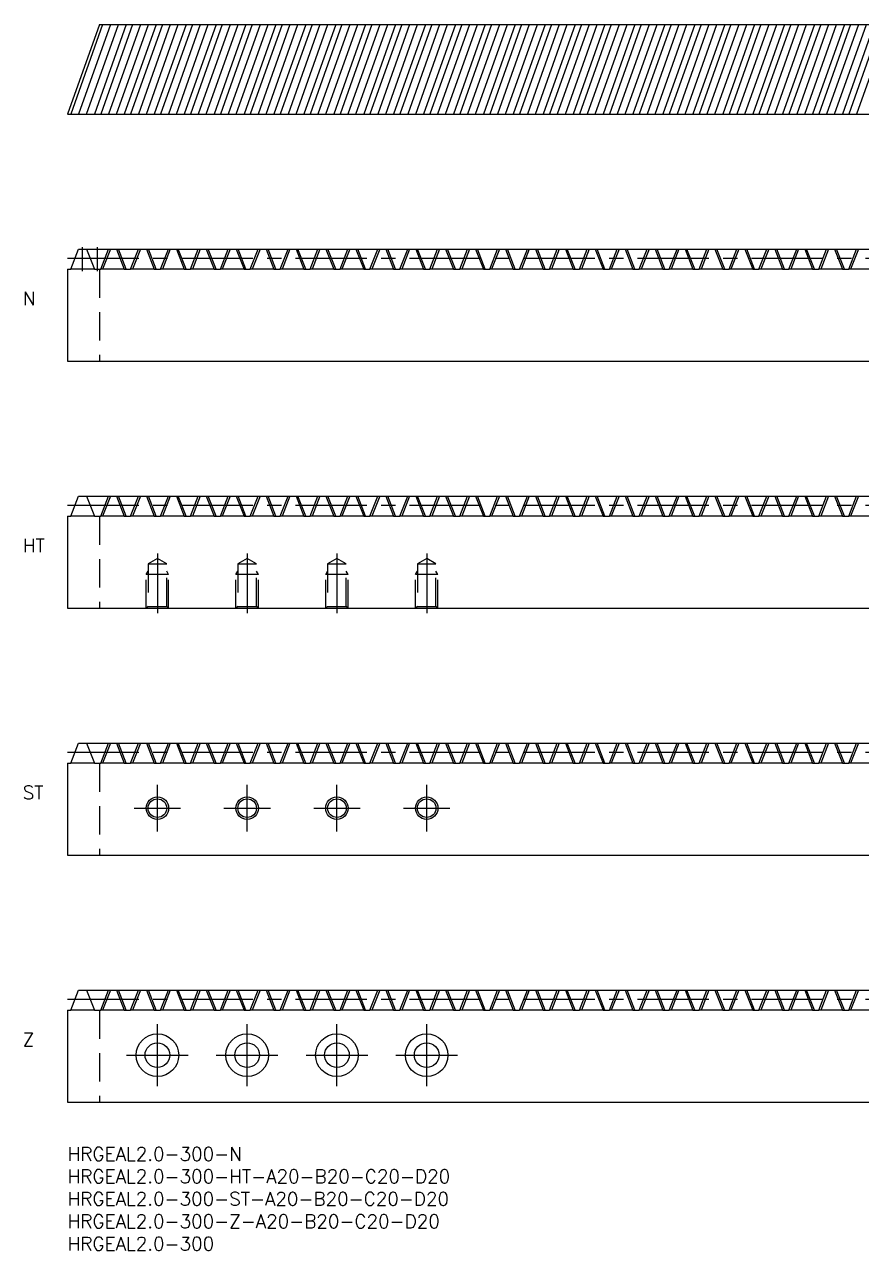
# Model space of a CAD drawing. Extents: x -10 to 362, y -23 to 250.
# Drawn here: x -9.6 to 176.9, y -23 to 250 of the extents above; entities that cross this region are included whole.
import ezdxf

# ---------------------------------------------------------------- set-up
doc = ezdxf.new("R2010")
doc.units = 0
doc.header["$LTSCALE"] = 0.5
doc.linetypes.add('CENTER', pattern=[50.8, 31.75, -6.35, 6.35, -6.35])
doc.linetypes.add('DASHED', pattern=[19.05, 12.7, -6.35])
for name, color, linetype in [('MSM_CENTER', 1, 'CENTER'), ('MSM_CONTINUOUS', 7, 'CONTINUOUS'), ('MSM_DASHED', 4, 'DASHED'), ('MSM_NARROW', 5, 'CONTINUOUS'), ('MSM_PART_NUMBER', 7, 'CONTINUOUS')]:
    doc.layers.add(name, color=color, linetype=linetype)
doc.styles.get("Standard").update_dxf_attribs({"font": 'txt.shx', "height": 3, "bigfont": 'bigfont.shx'})

msp = doc.modelspace()

# ---------------------------------------------------------------- linework, layer by layer
at = {"layer": 'MSM_CENTER'}
for p, q in [((3.33, 195.05), (3.33, 200.45)), ((6.67, 195.05), (6.67, 200.45)), ((0, 198), (307.09, 198)), ((0, 143), (307.09, 143)), ((20, 132.2), (20, 118.89)), ((40, 132.2), (40, 118.89)), ((60, 132.2), (60, 118.89)), ((80, 132.2), (80, 118.89)), ((0, 88), (307.09, 88)), ((20, 70.33), (20, 80.67)), ((40, 70.33), (40, 80.67)), ((60, 70.33), (60, 80.67)), ((80, 70.33), (80, 80.67)), ((14.83, 75.5), (25.17, 75.5)), ((34.83, 75.5), (45.17, 75.5)), ((54.83, 75.5), (65.17, 75.5)), ((74.83, 75.5), (85.17, 75.5)), ((0, 33), (307.09, 33)), ((20, 13.62), (20, 27.37)), ((40, 13.62), (40, 27.37)), ((60, 13.62), (60, 27.37)), ((80, 13.62), (80, 27.37)), ((13.12, 20.5), (26.87, 20.5)), ((33.12, 20.5), (46.87, 20.5)), ((53.13, 20.5), (66.88, 20.5)), ((73.12, 20.5), (86.88, 20.5))]:
    msp.add_line(p, q, dxfattribs=at)
at = {"layer": 'MSM_CONTINUOUS'}
for p, q in [((7.09, 250), (0, 230)), ((7.79, 250), (0.7, 230)), ((9.53, 250), (2.44, 230)), ((4.23, 230), (11.32, 250)), ((13.06, 250), (5.97, 230)), ((7.09, 250), (307.09, 250)), ((14.46, 250), (7.37, 230)), ((16.2, 250), (9.11, 230)), ((10.89, 230), (17.99, 250)), ((19.73, 250), (12.63, 230)), ((21.13, 250), (14.04, 230)), ((22.87, 250), (15.77, 230)), ((17.56, 230), (24.66, 250)), ((26.39, 250), (19.3, 230)), ((27.8, 250), (20.7, 230)), ((29.53, 250), (22.44, 230)), ((24.23, 230), (31.32, 250)), ((33.06, 250), (25.97, 230)), ((34.46, 250), (27.37, 230)), ((36.2, 250), (29.11, 230)), ((30.9, 230), (37.99, 250)), ((39.73, 250), (32.63, 230)), ((41.13, 250), (34.04, 230)), ((42.87, 250), (35.77, 230)), ((37.56, 230), (44.66, 250)), ((46.39, 250), (39.3, 230)), ((47.8, 250), (40.7, 230)), ((49.53, 250), (42.44, 230)), ((44.23, 230), (51.32, 250)), ((53.06, 250), (45.97, 230)), ((54.46, 250), (47.37, 230)), ((56.2, 250), (49.11, 230)), ((50.9, 230), (57.99, 250)), ((59.73, 250), (52.63, 230)), ((61.13, 250), (54.04, 230)), ((62.87, 250), (55.78, 230)), ((57.56, 230), (64.66, 250)), ((66.4, 250), (59.3, 230)), ((67.8, 250), (60.7, 230)), ((69.54, 250), (62.44, 230)), ((64.23, 230), (71.32, 250)), ((73.06, 250), (65.97, 230)), ((74.46, 250), (67.37, 230)), ((76.2, 250), (69.11, 230)), ((70.9, 230), (77.99, 250)), ((79.73, 250), (72.64, 230)), ((81.13, 250), (74.04, 230)), ((82.87, 250), (75.78, 230)), ((77.56, 230), (84.66, 250)), ((86.4, 250), (79.3, 230)), ((87.8, 250), (80.71, 230)), ((89.54, 250), (82.44, 230)), ((84.23, 230), (91.33, 250)), ((93.06, 250), (85.97, 230)), ((94.47, 250), (87.37, 230)), ((96.2, 250), (89.11, 230)), ((90.9, 230), (97.99, 250)), ((99.73, 250), (92.64, 230)), ((101.13, 250), (94.04, 230)), ((102.87, 250), (95.78, 230)), ((97.57, 230), (104.66, 250)), ((106.4, 250), (99.3, 230)), ((107.8, 250), (100.71, 230)), ((109.54, 250), (102.44, 230)), ((104.23, 230), (111.33, 250)), ((113.06, 250), (105.97, 230)), ((114.47, 250), (107.37, 230)), ((116.2, 250), (109.11, 230)), ((110.9, 230), (117.99, 250)), ((119.73, 250), (112.64, 230)), ((121.13, 250), (114.04, 230)), ((122.87, 250), (115.78, 230)), ((117.57, 230), (124.66, 250)), ((126.4, 250), (119.3, 230)), ((127.8, 250), (120.71, 230)), ((129.54, 250), (122.45, 230)), ((124.23, 230), (131.33, 250)), ((133.07, 250), (125.97, 230)), ((134.47, 250), (127.37, 230)), ((136.21, 250), (129.11, 230)), ((130.9, 230), (137.99, 250)), ((139.73, 250), (132.64, 230)), ((141.13, 250), (134.04, 230)), ((142.87, 250), (135.78, 230)), ((137.57, 230), (144.66, 250)), ((146.4, 250), (139.31, 230)), ((147.8, 250), (140.71, 230)), ((149.54, 250), (142.45, 230)), ((144.23, 230), (151.33, 250)), ((153.07, 250), (145.97, 230)), ((154.47, 250), (147.38, 230)), ((156.21, 250), (149.11, 230)), ((150.9, 230), (158, 250)), ((159.73, 250), (152.64, 230)), ((161.14, 250), (154.04, 230)), ((162.87, 250), (155.78, 230)), ((157.57, 230), (164.66, 250)), ((166.4, 250), (159.31, 230)), ((167.8, 250), (160.71, 230)), ((169.54, 250), (162.45, 230)), ((164.24, 230), (171.33, 250)), ((173.07, 250), (165.97, 230)), ((174.47, 250), (167.38, 230)), ((176.21, 250), (169.11, 230)), ((170.9, 230), (178, 250)), ((179.73, 250), (172.64, 230)), ((181.14, 250), (174.04, 230)), ((182.87, 250), (175.78, 230)), ((0, 230), (300, 230)), ((0.7, 195.5), (2.44, 200)), ((2.44, 200), (304.67, 200)), ((4.23, 200), (5.97, 195.5)), ((7.37, 195.5), (9.11, 200)), ((10.89, 200), (12.63, 195.5)), ((14.04, 195.5), (15.77, 200)), ((17.56, 200), (19.3, 195.5)), ((20.7, 195.5), (22.44, 200)), ((24.23, 200), (25.97, 195.5)), ((27.37, 195.5), (29.11, 200)), ((30.9, 200), (32.63, 195.5)), ((34.04, 195.5), (35.77, 200)), ((37.56, 200), (39.3, 195.5)), ((40.7, 195.5), (42.44, 200)), ((44.23, 200), (45.97, 195.5)), ((47.37, 195.5), (49.11, 200)), ((50.9, 200), (52.63, 195.5)), ((54.04, 195.5), (55.78, 200)), ((57.56, 200), (59.3, 195.5)), ((60.7, 195.5), (62.44, 200)), ((64.23, 200), (65.97, 195.5)), ((67.37, 195.5), (69.11, 200)), ((70.9, 200), (72.64, 195.5)), ((74.04, 195.5), (75.78, 200)), ((77.56, 200), (79.3, 195.5)), ((80.71, 195.5), (82.44, 200)), ((84.23, 200), (85.97, 195.5)), ((87.37, 195.5), (89.11, 200)), ((90.9, 200), (92.64, 195.5)), ((94.04, 195.5), (95.78, 200)), ((97.57, 200), (99.3, 195.5)), ((100.71, 195.5), (102.44, 200)), ((104.23, 200), (105.97, 195.5)), ((107.37, 195.5), (109.11, 200)), ((110.9, 200), (112.64, 195.5)), ((114.04, 195.5), (115.78, 200)), ((117.57, 200), (119.3, 195.5)), ((120.71, 195.5), (122.45, 200)), ((124.23, 200), (125.97, 195.5)), ((127.37, 195.5), (129.11, 200)), ((130.9, 200), (132.64, 195.5)), ((134.04, 195.5), (135.78, 200)), ((137.57, 200), (139.31, 195.5)), ((140.71, 195.5), (142.45, 200)), ((144.23, 200), (145.97, 195.5)), ((147.38, 195.5), (149.11, 200)), ((150.9, 200), (152.64, 195.5)), ((154.04, 195.5), (155.78, 200)), ((157.57, 200), (159.31, 195.5)), ((160.71, 195.5), (162.45, 200)), ((164.24, 200), (165.97, 195.5)), ((167.38, 195.5), (169.11, 200)), ((170.9, 200), (172.64, 195.5)), ((174.04, 195.5), (175.78, 200)), ((0, 195.5), (0, 175)), ((0, 195.5), (0.7, 195.5)), ((5.97, 195.5), (7.37, 195.5)), ((12.63, 195.5), (14.04, 195.5)), ((19.3, 195.5), (20.7, 195.5)), ((25.97, 195.5), (27.37, 195.5)), ((32.63, 195.5), (34.04, 195.5)), ((39.3, 195.5), (40.7, 195.5)), ((45.97, 195.5), (47.37, 195.5)), ((52.63, 195.5), (54.04, 195.5)), ((59.3, 195.5), (60.7, 195.5)), ((65.97, 195.5), (67.37, 195.5)), ((72.64, 195.5), (74.04, 195.5)), ((79.3, 195.5), (80.71, 195.5)), ((85.97, 195.5), (87.37, 195.5)), ((92.64, 195.5), (94.04, 195.5)), ((99.3, 195.5), (100.71, 195.5)), ((105.97, 195.5), (107.37, 195.5)), ((112.64, 195.5), (114.04, 195.5)), ((119.3, 195.5), (120.71, 195.5)), ((125.97, 195.5), (127.37, 195.5)), ((132.64, 195.5), (134.04, 195.5)), ((139.31, 195.5), (140.71, 195.5)), ((145.97, 195.5), (147.38, 195.5)), ((152.64, 195.5), (154.04, 195.5)), ((159.31, 195.5), (160.71, 195.5)), ((165.97, 195.5), (167.38, 195.5)), ((172.64, 195.5), (174.04, 195.5)), ((0, 175), (307.09, 175)), ((0.7, 140.5), (2.44, 145)), ((2.44, 145), (304.67, 145)), ((4.23, 145), (5.97, 140.5)), ((7.37, 140.5), (9.11, 145)), ((10.89, 145), (12.63, 140.5)), ((14.04, 140.5), (15.77, 145)), ((17.56, 145), (19.3, 140.5)), ((20.7, 140.5), (22.44, 145)), ((24.23, 145), (25.97, 140.5)), ((27.37, 140.5), (29.11, 145)), ((30.9, 145), (32.63, 140.5)), ((34.04, 140.5), (35.77, 145)), ((37.56, 145), (39.3, 140.5)), ((40.7, 140.5), (42.44, 145)), ((44.23, 145), (45.97, 140.5)), ((47.37, 140.5), (49.11, 145)), ((50.9, 145), (52.63, 140.5)), ((54.04, 140.5), (55.78, 145)), ((57.56, 145), (59.3, 140.5)), ((60.7, 140.5), (62.44, 145)), ((64.23, 145), (65.97, 140.5)), ((67.37, 140.5), (69.11, 145)), ((70.9, 145), (72.64, 140.5)), ((74.04, 140.5), (75.78, 145)), ((77.56, 145), (79.3, 140.5)), ((80.71, 140.5), (82.44, 145)), ((84.23, 145), (85.97, 140.5)), ((87.37, 140.5), (89.11, 145)), ((90.9, 145), (92.64, 140.5)), ((94.04, 140.5), (95.78, 145)), ((97.57, 145), (99.3, 140.5)), ((100.71, 140.5), (102.44, 145)), ((104.23, 145), (105.97, 140.5)), ((107.37, 140.5), (109.11, 145)), ((110.9, 145), (112.64, 140.5)), ((114.04, 140.5), (115.78, 145)), ((117.57, 145), (119.3, 140.5)), ((120.71, 140.5), (122.45, 145)), ((124.23, 145), (125.97, 140.5)), ((127.37, 140.5), (129.11, 145)), ((130.9, 145), (132.64, 140.5)), ((134.04, 140.5), (135.78, 145)), ((137.57, 145), (139.31, 140.5)), ((140.71, 140.5), (142.45, 145)), ((144.23, 145), (145.97, 140.5)), ((147.38, 140.5), (149.11, 145)), ((150.9, 145), (152.64, 140.5)), ((154.04, 140.5), (155.78, 145)), ((157.57, 145), (159.31, 140.5)), ((160.71, 140.5), (162.45, 145)), ((164.24, 145), (165.97, 140.5)), ((167.38, 140.5), (169.11, 145)), ((170.9, 145), (172.64, 140.5)), ((174.04, 140.5), (175.78, 145)), ((0, 140.5), (0, 120)), ((0, 140.5), (0.7, 140.5)), ((5.97, 140.5), (7.37, 140.5)), ((12.63, 140.5), (14.04, 140.5)), ((19.3, 140.5), (20.7, 140.5)), ((25.97, 140.5), (27.37, 140.5)), ((32.63, 140.5), (34.04, 140.5)), ((39.3, 140.5), (40.7, 140.5)), ((45.97, 140.5), (47.37, 140.5)), ((52.63, 140.5), (54.04, 140.5)), ((59.3, 140.5), (60.7, 140.5)), ((65.97, 140.5), (67.37, 140.5)), ((72.64, 140.5), (74.04, 140.5)), ((79.3, 140.5), (80.71, 140.5)), ((85.97, 140.5), (87.37, 140.5)), ((92.64, 140.5), (94.04, 140.5)), ((99.3, 140.5), (100.71, 140.5)), ((105.97, 140.5), (107.37, 140.5)), ((112.64, 140.5), (114.04, 140.5)), ((119.3, 140.5), (120.71, 140.5)), ((125.97, 140.5), (127.37, 140.5)), ((132.64, 140.5), (134.04, 140.5)), ((139.31, 140.5), (140.71, 140.5)), ((145.97, 140.5), (147.38, 140.5)), ((152.64, 140.5), (154.04, 140.5)), ((159.31, 140.5), (160.71, 140.5)), ((165.97, 140.5), (167.38, 140.5)), ((172.64, 140.5), (174.04, 140.5)), ((0, 120), (307.09, 120)), ((0.7, 85.5), (2.44, 90)), ((2.44, 90), (304.67, 90)), ((4.23, 90), (5.97, 85.5)), ((7.37, 85.5), (9.11, 90)), ((10.89, 90), (12.63, 85.5)), ((14.04, 85.5), (15.77, 90)), ((17.56, 90), (19.3, 85.5)), ((20.7, 85.5), (22.44, 90)), ((24.23, 90), (25.97, 85.5)), ((27.37, 85.5), (29.11, 90)), ((30.9, 90), (32.63, 85.5)), ((34.04, 85.5), (35.77, 90)), ((37.56, 90), (39.3, 85.5)), ((40.7, 85.5), (42.44, 90)), ((44.23, 90), (45.97, 85.5)), ((47.37, 85.5), (49.11, 90)), ((50.9, 90), (52.63, 85.5)), ((54.04, 85.5), (55.78, 90)), ((57.56, 90), (59.3, 85.5)), ((60.7, 85.5), (62.44, 90)), ((64.23, 90), (65.97, 85.5)), ((67.37, 85.5), (69.11, 90)), ((70.9, 90), (72.64, 85.5)), ((74.04, 85.5), (75.78, 90)), ((77.56, 90), (79.3, 85.5)), ((80.71, 85.5), (82.44, 90)), ((84.23, 90), (85.97, 85.5)), ((87.37, 85.5), (89.11, 90)), ((90.9, 90), (92.64, 85.5)), ((94.04, 85.5), (95.78, 90)), ((97.57, 90), (99.3, 85.5)), ((100.71, 85.5), (102.44, 90)), ((104.23, 90), (105.97, 85.5)), ((107.37, 85.5), (109.11, 90)), ((110.9, 90), (112.64, 85.5)), ((114.04, 85.5), (115.78, 90)), ((117.57, 90), (119.3, 85.5)), ((120.71, 85.5), (122.45, 90)), ((124.23, 90), (125.97, 85.5)), ((127.37, 85.5), (129.11, 90)), ((130.9, 90), (132.64, 85.5)), ((134.04, 85.5), (135.78, 90)), ((137.57, 90), (139.31, 85.5)), ((140.71, 85.5), (142.45, 90)), ((144.23, 90), (145.97, 85.5)), ((147.38, 85.5), (149.11, 90)), ((150.9, 90), (152.64, 85.5)), ((154.04, 85.5), (155.78, 90)), ((157.57, 90), (159.31, 85.5)), ((160.71, 85.5), (162.45, 90)), ((164.24, 90), (165.97, 85.5)), ((167.38, 85.5), (169.11, 90)), ((170.9, 90), (172.64, 85.5)), ((174.04, 85.5), (175.78, 90)), ((0, 85.5), (0, 65)), ((0, 85.5), (0.7, 85.5)), ((5.97, 85.5), (7.37, 85.5)), ((12.63, 85.5), (14.04, 85.5)), ((19.3, 85.5), (20.7, 85.5)), ((25.97, 85.5), (27.37, 85.5)), ((32.63, 85.5), (34.04, 85.5)), ((39.3, 85.5), (40.7, 85.5)), ((45.97, 85.5), (47.37, 85.5)), ((52.63, 85.5), (54.04, 85.5)), ((59.3, 85.5), (60.7, 85.5)), ((65.97, 85.5), (67.37, 85.5)), ((72.64, 85.5), (74.04, 85.5)), ((79.3, 85.5), (80.71, 85.5)), ((85.97, 85.5), (87.37, 85.5)), ((92.64, 85.5), (94.04, 85.5)), ((99.3, 85.5), (100.71, 85.5)), ((105.97, 85.5), (107.37, 85.5)), ((112.64, 85.5), (114.04, 85.5)), ((119.3, 85.5), (120.71, 85.5)), ((125.97, 85.5), (127.37, 85.5)), ((132.64, 85.5), (134.04, 85.5)), ((139.31, 85.5), (140.71, 85.5)), ((145.97, 85.5), (147.38, 85.5)), ((152.64, 85.5), (154.04, 85.5)), ((159.31, 85.5), (160.71, 85.5)), ((165.97, 85.5), (167.38, 85.5)), ((172.64, 85.5), (174.04, 85.5)), ((0, 65), (307.09, 65)), ((0.7, 30.5), (2.44, 35)), ((2.44, 35), (304.67, 35)), ((4.23, 35), (5.97, 30.5)), ((7.37, 30.5), (9.11, 35)), ((10.89, 35), (12.63, 30.5)), ((14.04, 30.5), (15.77, 35)), ((17.56, 35), (19.3, 30.5)), ((20.7, 30.5), (22.44, 35)), ((24.23, 35), (25.97, 30.5)), ((27.37, 30.5), (29.11, 35)), ((30.9, 35), (32.63, 30.5)), ((34.04, 30.5), (35.77, 35)), ((37.56, 35), (39.3, 30.5)), ((40.7, 30.5), (42.44, 35)), ((44.23, 35), (45.97, 30.5)), ((47.37, 30.5), (49.11, 35)), ((50.9, 35), (52.63, 30.5)), ((54.04, 30.5), (55.78, 35)), ((57.56, 35), (59.3, 30.5)), ((60.7, 30.5), (62.44, 35)), ((64.23, 35), (65.97, 30.5)), ((67.37, 30.5), (69.11, 35)), ((70.9, 35), (72.64, 30.5)), ((74.04, 30.5), (75.78, 35)), ((77.56, 35), (79.3, 30.5)), ((80.71, 30.5), (82.44, 35)), ((84.23, 35), (85.97, 30.5)), ((87.37, 30.5), (89.11, 35)), ((90.9, 35), (92.64, 30.5)), ((94.04, 30.5), (95.78, 35)), ((97.57, 35), (99.3, 30.5)), ((100.71, 30.5), (102.44, 35)), ((104.23, 35), (105.97, 30.5)), ((107.37, 30.5), (109.11, 35)), ((110.9, 35), (112.64, 30.5)), ((114.04, 30.5), (115.78, 35)), ((117.57, 35), (119.3, 30.5)), ((120.71, 30.5), (122.45, 35)), ((124.23, 35), (125.97, 30.5)), ((127.37, 30.5), (129.11, 35)), ((130.9, 35), (132.64, 30.5)), ((134.04, 30.5), (135.78, 35)), ((137.57, 35), (139.31, 30.5)), ((140.71, 30.5), (142.45, 35)), ((144.23, 35), (145.97, 30.5)), ((147.38, 30.5), (149.11, 35)), ((150.9, 35), (152.64, 30.5)), ((154.04, 30.5), (155.78, 35)), ((157.57, 35), (159.31, 30.5)), ((160.71, 30.5), (162.45, 35)), ((164.24, 35), (165.97, 30.5)), ((167.38, 30.5), (169.11, 35)), ((170.9, 35), (172.64, 30.5)), ((174.04, 30.5), (175.78, 35)), ((0, 30.5), (0, 10)), ((0, 30.5), (0.7, 30.5)), ((5.97, 30.5), (7.37, 30.5)), ((12.63, 30.5), (14.04, 30.5)), ((19.3, 30.5), (20.7, 30.5)), ((25.97, 30.5), (27.37, 30.5)), ((32.63, 30.5), (34.04, 30.5)), ((39.3, 30.5), (40.7, 30.5)), ((45.97, 30.5), (47.37, 30.5)), ((52.63, 30.5), (54.04, 30.5)), ((59.3, 30.5), (60.7, 30.5)), ((65.97, 30.5), (67.37, 30.5)), ((72.64, 30.5), (74.04, 30.5)), ((79.3, 30.5), (80.71, 30.5)), ((85.97, 30.5), (87.37, 30.5)), ((92.64, 30.5), (94.04, 30.5)), ((99.3, 30.5), (100.71, 30.5)), ((105.97, 30.5), (107.37, 30.5)), ((112.64, 30.5), (114.04, 30.5)), ((119.3, 30.5), (120.71, 30.5)), ((125.97, 30.5), (127.37, 30.5)), ((132.64, 30.5), (134.04, 30.5)), ((139.31, 30.5), (140.71, 30.5)), ((145.97, 30.5), (147.38, 30.5)), ((152.64, 30.5), (154.04, 30.5)), ((159.31, 30.5), (160.71, 30.5)), ((165.97, 30.5), (167.38, 30.5)), ((172.64, 30.5), (174.04, 30.5)), ((0, 10), (307.09, 10))]:
    msp.add_line(p, q, dxfattribs=at)
for centre, radius in [((20, 75.5), 2.07), ((40, 75.5), 2.07), ((60, 75.5), 2.07), ((80, 75.5), 2.07), ((20, 20.5), 4.75), ((40, 20.5), 4.75), ((60, 20.5), 4.75), ((80, 20.5), 4.75), ((20, 20.5), 2.75), ((40, 20.5), 2.75), ((60, 20.5), 2.75), ((80, 20.5), 2.75)]:
    msp.add_circle(centre, radius, dxfattribs=at)
at = {"layer": 'MSM_DASHED'}
for p, q in [((9.53, 200), (7.79, 195.5)), ((13.06, 195.5), (11.32, 200)), ((16.2, 200), (14.46, 195.5)), ((19.73, 195.5), (17.99, 200)), ((22.87, 200), (21.13, 195.5)), ((26.39, 195.5), (24.66, 200)), ((29.53, 200), (27.8, 195.5)), ((33.06, 195.5), (31.32, 200)), ((36.2, 200), (34.46, 195.5)), ((39.73, 195.5), (37.99, 200)), ((42.87, 200), (41.13, 195.5)), ((46.39, 195.5), (44.66, 200)), ((49.53, 200), (47.8, 195.5)), ((53.06, 195.5), (51.32, 200)), ((56.2, 200), (54.46, 195.5)), ((59.73, 195.5), (57.99, 200)), ((62.87, 200), (61.13, 195.5)), ((66.4, 195.5), (64.66, 200)), ((69.54, 200), (67.8, 195.5)), ((73.06, 195.5), (71.32, 200)), ((76.2, 200), (74.46, 195.5)), ((79.73, 195.5), (77.99, 200)), ((82.87, 200), (81.13, 195.5)), ((86.4, 195.5), (84.66, 200)), ((89.54, 200), (87.8, 195.5)), ((93.06, 195.5), (91.33, 200)), ((96.2, 200), (94.47, 195.5)), ((99.73, 195.5), (97.99, 200)), ((102.87, 200), (101.13, 195.5)), ((106.4, 195.5), (104.66, 200)), ((109.54, 200), (107.8, 195.5)), ((113.06, 195.5), (111.33, 200)), ((116.2, 200), (114.47, 195.5)), ((119.73, 195.5), (117.99, 200)), ((122.87, 200), (121.13, 195.5)), ((126.4, 195.5), (124.66, 200)), ((129.54, 200), (127.8, 195.5)), ((133.07, 195.5), (131.33, 200)), ((136.21, 200), (134.47, 195.5)), ((139.73, 195.5), (137.99, 200)), ((142.87, 200), (141.13, 195.5)), ((146.4, 195.5), (144.66, 200)), ((149.54, 200), (147.8, 195.5)), ((153.07, 195.5), (151.33, 200)), ((156.21, 200), (154.47, 195.5)), ((159.73, 195.5), (158, 200)), ((162.87, 200), (161.14, 195.5)), ((166.4, 195.5), (164.66, 200)), ((169.54, 200), (167.8, 195.5)), ((173.07, 195.5), (171.33, 200)), ((176.21, 200), (174.47, 195.5)), ((5.97, 195.5), (0.7, 195.5)), ((7.09, 195.5), (7.09, 175)), ((12.63, 195.5), (7.37, 195.5)), ((19.3, 195.5), (14.04, 195.5)), ((25.97, 195.5), (20.7, 195.5)), ((32.63, 195.5), (27.37, 195.5)), ((39.3, 195.5), (34.04, 195.5)), ((45.97, 195.5), (40.7, 195.5)), ((52.63, 195.5), (47.37, 195.5)), ((59.3, 195.5), (54.04, 195.5)), ((65.97, 195.5), (60.7, 195.5)), ((72.64, 195.5), (67.37, 195.5)), ((79.3, 195.5), (74.04, 195.5)), ((85.97, 195.5), (80.71, 195.5)), ((92.64, 195.5), (87.37, 195.5)), ((99.3, 195.5), (94.04, 195.5)), ((105.97, 195.5), (100.71, 195.5)), ((112.64, 195.5), (107.37, 195.5)), ((119.3, 195.5), (114.04, 195.5)), ((125.97, 195.5), (120.71, 195.5)), ((132.64, 195.5), (127.37, 195.5)), ((139.31, 195.5), (134.04, 195.5)), ((145.97, 195.5), (140.71, 195.5)), ((152.64, 195.5), (147.38, 195.5)), ((159.31, 195.5), (154.04, 195.5)), ((165.97, 195.5), (160.71, 195.5)), ((172.64, 195.5), (167.38, 195.5)), ((179.31, 195.5), (174.04, 195.5)), ((9.53, 145), (7.79, 140.5)), ((13.06, 140.5), (11.32, 145)), ((16.2, 145), (14.46, 140.5)), ((19.73, 140.5), (17.99, 145)), ((22.87, 145), (21.13, 140.5)), ((26.39, 140.5), (24.66, 145)), ((29.53, 145), (27.8, 140.5)), ((33.06, 140.5), (31.32, 145)), ((36.2, 145), (34.46, 140.5)), ((39.73, 140.5), (37.99, 145)), ((42.87, 145), (41.13, 140.5)), ((46.39, 140.5), (44.66, 145)), ((49.53, 145), (47.8, 140.5)), ((53.06, 140.5), (51.32, 145)), ((56.2, 145), (54.46, 140.5)), ((59.73, 140.5), (57.99, 145)), ((62.87, 145), (61.13, 140.5)), ((66.4, 140.5), (64.66, 145)), ((69.54, 145), (67.8, 140.5)), ((73.06, 140.5), (71.32, 145)), ((76.2, 145), (74.46, 140.5)), ((79.73, 140.5), (77.99, 145)), ((82.87, 145), (81.13, 140.5)), ((86.4, 140.5), (84.66, 145)), ((89.54, 145), (87.8, 140.5)), ((93.06, 140.5), (91.33, 145)), ((96.2, 145), (94.47, 140.5)), ((99.73, 140.5), (97.99, 145)), ((102.87, 145), (101.13, 140.5)), ((106.4, 140.5), (104.66, 145)), ((109.54, 145), (107.8, 140.5)), ((113.06, 140.5), (111.33, 145)), ((116.2, 145), (114.47, 140.5)), ((119.73, 140.5), (117.99, 145)), ((122.87, 145), (121.13, 140.5)), ((126.4, 140.5), (124.66, 145)), ((129.54, 145), (127.8, 140.5)), ((133.07, 140.5), (131.33, 145)), ((136.21, 145), (134.47, 140.5)), ((139.73, 140.5), (137.99, 145)), ((142.87, 145), (141.13, 140.5)), ((146.4, 140.5), (144.66, 145)), ((149.54, 145), (147.8, 140.5)), ((153.07, 140.5), (151.33, 145)), ((156.21, 145), (154.47, 140.5)), ((159.73, 140.5), (158, 145)), ((162.87, 145), (161.14, 140.5)), ((166.4, 140.5), (164.66, 145)), ((169.54, 145), (167.8, 140.5)), ((173.07, 140.5), (171.33, 145)), ((176.21, 145), (174.47, 140.5)), ((5.97, 140.5), (0.7, 140.5)), ((7.09, 140.5), (7.09, 120)), ((12.63, 140.5), (7.37, 140.5)), ((19.3, 140.5), (14.04, 140.5)), ((25.97, 140.5), (20.7, 140.5)), ((32.63, 140.5), (27.37, 140.5)), ((39.3, 140.5), (34.04, 140.5)), ((45.97, 140.5), (40.7, 140.5)), ((52.63, 140.5), (47.37, 140.5)), ((59.3, 140.5), (54.04, 140.5)), ((65.97, 140.5), (60.7, 140.5)), ((72.64, 140.5), (67.37, 140.5)), ((79.3, 140.5), (74.04, 140.5)), ((85.97, 140.5), (80.71, 140.5)), ((92.64, 140.5), (87.37, 140.5)), ((99.3, 140.5), (94.04, 140.5)), ((105.97, 140.5), (100.71, 140.5)), ((112.64, 140.5), (107.37, 140.5)), ((119.3, 140.5), (114.04, 140.5)), ((125.97, 140.5), (120.71, 140.5)), ((132.64, 140.5), (127.37, 140.5)), ((139.31, 140.5), (134.04, 140.5)), ((145.97, 140.5), (140.71, 140.5)), ((152.64, 140.5), (147.38, 140.5)), ((159.31, 140.5), (154.04, 140.5)), ((165.97, 140.5), (160.71, 140.5)), ((172.64, 140.5), (167.38, 140.5)), ((179.31, 140.5), (174.04, 140.5)), ((20, 131.09), (17.93, 129.9)), ((22.07, 129.9), (20, 131.09)), ((40, 131.09), (37.93, 129.9)), ((42.07, 129.9), (40, 131.09)), ((60, 131.09), (57.93, 129.9)), ((62.07, 129.9), (60, 131.09)), ((80, 131.09), (77.93, 129.9)), ((82.07, 129.9), (80, 131.09)), ((17.93, 129.9), (20, 129.9)), ((17.93, 129.9), (17.93, 120.43)), ((20, 129.9), (22.07, 129.9)), ((22.07, 120.43), (22.07, 129.9)), ((37.93, 129.9), (40, 129.9)), ((37.93, 129.9), (37.93, 120.43)), ((40, 129.9), (42.07, 129.9)), ((42.07, 120.43), (42.07, 129.9)), ((57.93, 129.9), (60, 129.9)), ((57.93, 129.9), (57.93, 120.43)), ((60, 129.9), (62.07, 129.9)), ((62.07, 120.43), (62.07, 129.9)), ((77.93, 129.9), (80, 129.9)), ((77.93, 129.9), (77.93, 120.43)), ((80, 129.9), (82.07, 129.9)), ((82.07, 120.43), (82.07, 129.9)), ((17.5, 127.5), (17.93, 128.25)), ((17.5, 120), (17.5, 127.5)), ((22.5, 127.5), (17.5, 127.5)), ((22.5, 127.5), (22.07, 128.25)), ((22.5, 120), (22.5, 127.5)), ((37.5, 127.5), (37.93, 128.25)), ((37.5, 120), (37.5, 127.5)), ((42.5, 127.5), (37.5, 127.5)), ((42.5, 127.5), (42.07, 128.25)), ((42.5, 120), (42.5, 127.5)), ((57.5, 127.5), (57.93, 128.25)), ((57.5, 120), (57.5, 127.5)), ((62.5, 127.5), (57.5, 127.5)), ((62.5, 127.5), (62.07, 128.25)), ((62.5, 120), (62.5, 127.5)), ((77.5, 127.5), (77.93, 128.25)), ((77.5, 120), (77.5, 127.5)), ((82.5, 127.5), (77.5, 127.5)), ((82.5, 127.5), (82.07, 128.25)), ((82.5, 120), (82.5, 127.5)), ((17.93, 120.43), (17.5, 120)), ((17.93, 120.43), (20, 120.43)), ((20, 120.43), (22.07, 120.43)), ((22.5, 120), (22.07, 120.43)), ((37.93, 120.43), (37.5, 120)), ((37.93, 120.43), (40, 120.43)), ((40, 120.43), (42.07, 120.43)), ((42.5, 120), (42.07, 120.43)), ((57.93, 120.43), (57.5, 120)), ((57.93, 120.43), (60, 120.43)), ((60, 120.43), (62.07, 120.43)), ((62.5, 120), (62.07, 120.43)), ((77.93, 120.43), (77.5, 120)), ((77.93, 120.43), (80, 120.43)), ((80, 120.43), (82.07, 120.43)), ((82.5, 120), (82.07, 120.43)), ((9.53, 90), (7.79, 85.5)), ((13.06, 85.5), (11.32, 90)), ((16.2, 90), (14.46, 85.5)), ((19.73, 85.5), (17.99, 90)), ((22.87, 90), (21.13, 85.5)), ((26.39, 85.5), (24.66, 90)), ((29.53, 90), (27.8, 85.5)), ((33.06, 85.5), (31.32, 90)), ((36.2, 90), (34.46, 85.5)), ((39.73, 85.5), (37.99, 90)), ((42.87, 90), (41.13, 85.5)), ((46.39, 85.5), (44.66, 90)), ((49.53, 90), (47.8, 85.5)), ((53.06, 85.5), (51.32, 90)), ((56.2, 90), (54.46, 85.5)), ((59.73, 85.5), (57.99, 90)), ((62.87, 90), (61.13, 85.5)), ((66.4, 85.5), (64.66, 90)), ((69.54, 90), (67.8, 85.5)), ((73.06, 85.5), (71.32, 90)), ((76.2, 90), (74.46, 85.5)), ((79.73, 85.5), (77.99, 90)), ((82.87, 90), (81.13, 85.5)), ((86.4, 85.5), (84.66, 90)), ((89.54, 90), (87.8, 85.5)), ((93.06, 85.5), (91.33, 90)), ((96.2, 90), (94.47, 85.5)), ((99.73, 85.5), (97.99, 90)), ((102.87, 90), (101.13, 85.5)), ((106.4, 85.5), (104.66, 90)), ((109.54, 90), (107.8, 85.5)), ((113.06, 85.5), (111.33, 90)), ((116.2, 90), (114.47, 85.5)), ((119.73, 85.5), (117.99, 90)), ((122.87, 90), (121.13, 85.5)), ((126.4, 85.5), (124.66, 90)), ((129.54, 90), (127.8, 85.5)), ((133.07, 85.5), (131.33, 90)), ((136.21, 90), (134.47, 85.5)), ((139.73, 85.5), (137.99, 90)), ((142.87, 90), (141.13, 85.5)), ((146.4, 85.5), (144.66, 90)), ((149.54, 90), (147.8, 85.5)), ((153.07, 85.5), (151.33, 90)), ((156.21, 90), (154.47, 85.5)), ((159.73, 85.5), (158, 90)), ((162.87, 90), (161.14, 85.5)), ((166.4, 85.5), (164.66, 90)), ((169.54, 90), (167.8, 85.5)), ((173.07, 85.5), (171.33, 90)), ((176.21, 90), (174.47, 85.5)), ((5.97, 85.5), (0.7, 85.5)), ((7.09, 85.5), (7.09, 65)), ((12.63, 85.5), (7.37, 85.5)), ((19.3, 85.5), (14.04, 85.5)), ((25.97, 85.5), (20.7, 85.5)), ((32.63, 85.5), (27.37, 85.5)), ((39.3, 85.5), (34.04, 85.5)), ((45.97, 85.5), (40.7, 85.5)), ((52.63, 85.5), (47.37, 85.5)), ((59.3, 85.5), (54.04, 85.5)), ((65.97, 85.5), (60.7, 85.5)), ((72.64, 85.5), (67.37, 85.5)), ((79.3, 85.5), (74.04, 85.5)), ((85.97, 85.5), (80.71, 85.5)), ((92.64, 85.5), (87.37, 85.5)), ((99.3, 85.5), (94.04, 85.5)), ((105.97, 85.5), (100.71, 85.5)), ((112.64, 85.5), (107.37, 85.5)), ((119.3, 85.5), (114.04, 85.5)), ((125.97, 85.5), (120.71, 85.5)), ((132.64, 85.5), (127.37, 85.5)), ((139.31, 85.5), (134.04, 85.5)), ((145.97, 85.5), (140.71, 85.5)), ((152.64, 85.5), (147.38, 85.5)), ((159.31, 85.5), (154.04, 85.5)), ((165.97, 85.5), (160.71, 85.5)), ((172.64, 85.5), (167.38, 85.5)), ((179.31, 85.5), (174.04, 85.5)), ((9.53, 35), (7.79, 30.5)), ((13.06, 30.5), (11.32, 35)), ((16.2, 35), (14.46, 30.5)), ((19.73, 30.5), (17.99, 35)), ((22.87, 35), (21.13, 30.5)), ((26.39, 30.5), (24.66, 35)), ((29.53, 35), (27.8, 30.5)), ((33.06, 30.5), (31.32, 35)), ((36.2, 35), (34.46, 30.5)), ((39.73, 30.5), (37.99, 35)), ((42.87, 35), (41.13, 30.5)), ((46.39, 30.5), (44.66, 35)), ((49.53, 35), (47.8, 30.5)), ((53.06, 30.5), (51.32, 35)), ((56.2, 35), (54.46, 30.5)), ((59.73, 30.5), (57.99, 35)), ((62.87, 35), (61.13, 30.5)), ((66.4, 30.5), (64.66, 35)), ((69.54, 35), (67.8, 30.5)), ((73.06, 30.5), (71.32, 35)), ((76.2, 35), (74.46, 30.5)), ((79.73, 30.5), (77.99, 35)), ((82.87, 35), (81.13, 30.5)), ((86.4, 30.5), (84.66, 35)), ((89.54, 35), (87.8, 30.5)), ((93.06, 30.5), (91.33, 35)), ((96.2, 35), (94.47, 30.5)), ((99.73, 30.5), (97.99, 35)), ((102.87, 35), (101.13, 30.5)), ((106.4, 30.5), (104.66, 35)), ((109.54, 35), (107.8, 30.5)), ((113.06, 30.5), (111.33, 35)), ((116.2, 35), (114.47, 30.5)), ((119.73, 30.5), (117.99, 35)), ((122.87, 35), (121.13, 30.5)), ((126.4, 30.5), (124.66, 35)), ((129.54, 35), (127.8, 30.5)), ((133.07, 30.5), (131.33, 35)), ((136.21, 35), (134.47, 30.5)), ((139.73, 30.5), (137.99, 35)), ((142.87, 35), (141.13, 30.5)), ((146.4, 30.5), (144.66, 35)), ((149.54, 35), (147.8, 30.5)), ((153.07, 30.5), (151.33, 35)), ((156.21, 35), (154.47, 30.5)), ((159.73, 30.5), (158, 35)), ((162.87, 35), (161.14, 30.5)), ((166.4, 30.5), (164.66, 35)), ((169.54, 35), (167.8, 30.5)), ((173.07, 30.5), (171.33, 35)), ((176.21, 35), (174.47, 30.5)), ((5.97, 30.5), (0.7, 30.5)), ((7.09, 30.5), (7.09, 10)), ((12.63, 30.5), (7.37, 30.5)), ((19.3, 30.5), (14.04, 30.5)), ((25.97, 30.5), (20.7, 30.5)), ((32.63, 30.5), (27.37, 30.5)), ((39.3, 30.5), (34.04, 30.5)), ((45.97, 30.5), (40.7, 30.5)), ((52.63, 30.5), (47.37, 30.5)), ((59.3, 30.5), (54.04, 30.5)), ((65.97, 30.5), (60.7, 30.5)), ((72.64, 30.5), (67.37, 30.5)), ((79.3, 30.5), (74.04, 30.5)), ((85.97, 30.5), (80.71, 30.5)), ((92.64, 30.5), (87.37, 30.5)), ((99.3, 30.5), (94.04, 30.5)), ((105.97, 30.5), (100.71, 30.5)), ((112.64, 30.5), (107.37, 30.5)), ((119.3, 30.5), (114.04, 30.5)), ((125.97, 30.5), (120.71, 30.5)), ((132.64, 30.5), (127.37, 30.5)), ((139.31, 30.5), (134.04, 30.5)), ((145.97, 30.5), (140.71, 30.5)), ((152.64, 30.5), (147.38, 30.5)), ((159.31, 30.5), (154.04, 30.5)), ((165.97, 30.5), (160.71, 30.5)), ((172.64, 30.5), (167.38, 30.5)), ((179.31, 30.5), (174.04, 30.5))]:
    msp.add_line(p, q, dxfattribs=at)
at = {"layer": 'MSM_NARROW'}
for centre in [(20, 75.5), (40, 75.5), (60, 75.5), (80, 75.5)]:
    msp.add_circle(centre, 2.5, dxfattribs=at)

# ---------------------------------------------------------------- texts
at = {"layer": 'MSM_PART_NUMBER'}
for s, p in [('N', (-10, 187.5)), ('HT', (-10, 132.5)), ('ST', (-10, 77.5)), ('Z', (-10, 22.5)), ('HRGEAL2.0-300-N', (0, -3)), ('HRGEAL2.0-300-HT-A20-B20-C20-D20', (0, -8)), ('HRGEAL2.0-300-ST-A20-B20-C20-D20', (0, -13)), ('HRGEAL2.0-300-Z-A20-B20-C20-D20', (0, -18)), ('HRGEAL2.0-300', (0, -23))]:
    msp.add_text(s, height=3, dxfattribs=at).set_placement(p)

doc.saveas('drawing.dxf')
